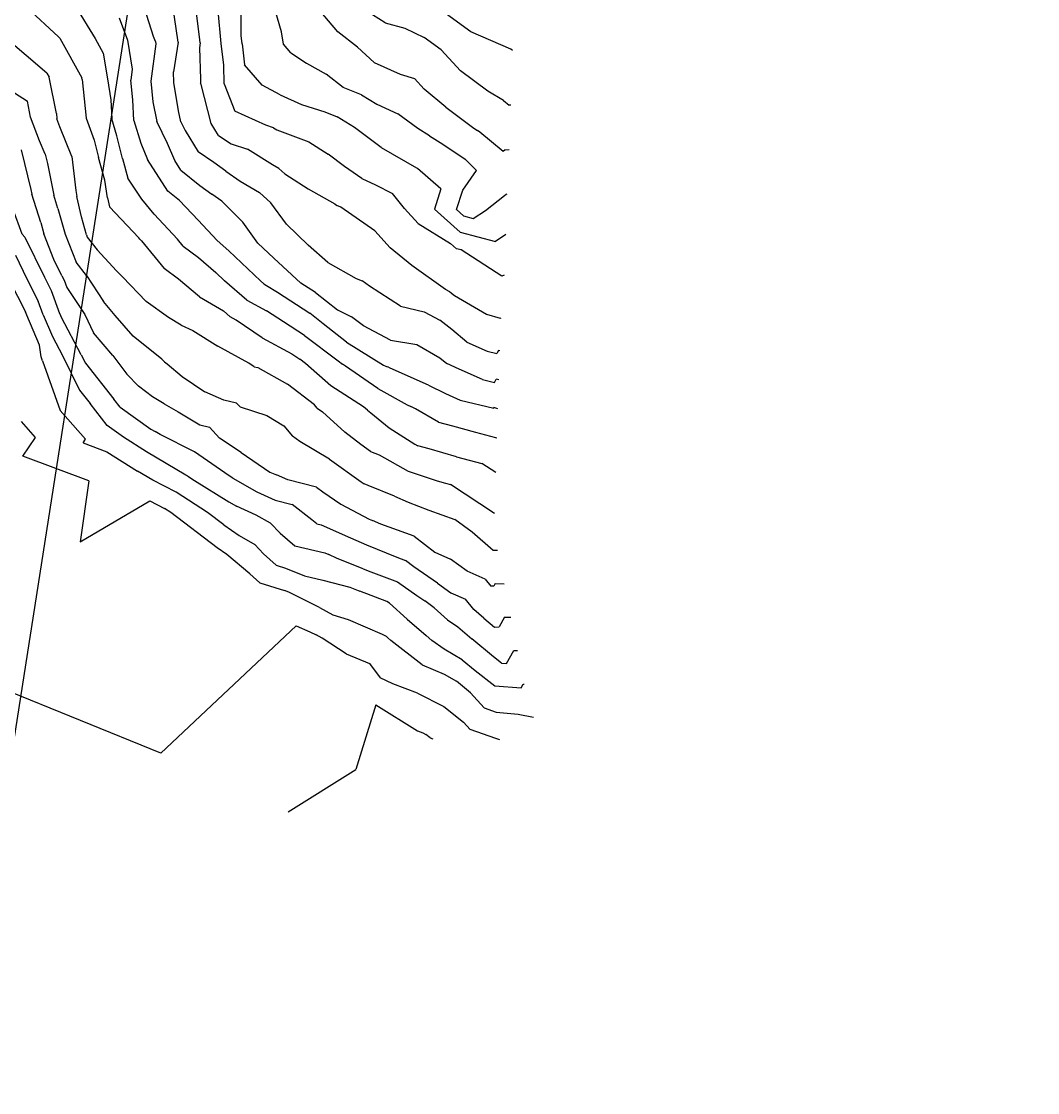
# Model space of a CAD drawing. Header units: metres. Extents: x -1120501 to 1198934, y -4928884 to 66998.
# Drawn here: x 881.2 to 1108.3, y -1200.4 to -961 of the extents above; entities that cross this region are included whole.
import ezdxf

# ---------------------------------------------------------------- set-up
doc = ezdxf.new("R2010")
doc.units = ezdxf.units.M
doc.layers.add('Cross Sections', color=10, linetype='Continuous')
doc.layers.add('SURF2CONTOURS', color=7, linetype='Continuous', lineweight=0)

msp = doc.modelspace()

# ---------------------------------------------------------------- linework, layer by layer
at = {"color": 7, "lineweight": 0}
msp.add_circle((-684.64, 190.5), 66807.04, dxfattribs=at)
at = {"layer": 'Cross Sections', "linetype": 'Continuous', "lineweight": 30}
msp.add_line((849.63, -1311.77), (942.61, -719.02), dxfattribs=at)
at = {"layer": 'SURF2CONTOURS', "color": 4, "linetype": 'Continuous', "lineweight": -3}
for p, q in [((893.26, -957.63, 242), (897.66, -964.84, 242)), ((910.75, -964.36, 243), (908.21, -956.39, 243)), ((920.96, -964.41, 244), (920.06, -956.79, 244)), ((930.33, -964.18, 245), (930.3, -957.13, 245)), ((951.92, -963.35, 246), (946.9, -957.44, 246)), ((981.68, -963.32, 247), (974.54, -958.16, 247)), ((886.9, -972.55, 241), (877.66, -964.66, 241)), ((897.66, -964.84, 242), (899.49, -968.12, 242)), ((911.17, -965.49, 243), (910.75, -964.36, 243)), ((921.17, -965.81, 244), (920.96, -964.41, 244)), ((930.5, -965.99, 245), (930.33, -964.18, 245)), ((956.29, -966.77, 246), (951.92, -963.35, 246)), ((990.58, -967.21, 247), (981.68, -963.32, 247)), ((911.26, -966.01, 243), (910.13, -974.39, 243)), ((911.17, -965.49, 243), (911.26, -966.01, 243)), ((921.17, -965.81, 244), (920.99, -966.94, 244)), ((920.99, -966.94, 244), (921.23, -973.94, 244)), ((930.5, -965.99, 245), (931.08, -970.72, 245)), ((960.06, -970.16, 246), (956.29, -966.77, 246)), ((990.94, -967.47, 247), (990.58, -967.21, 247)), ((899.49, -968.12, 242), (900.47, -973.85, 242)), ((935.01, -975.23, 245), (931.08, -970.72, 245)), ((960.06, -970.16, 246), (965.87, -972.82, 246)), ((886.9, -972.55, 241), (887.39, -973.43, 241)), ((889, -981.61, 241), (887.39, -973.43, 241)), ((900.47, -973.85, 242), (901.15, -978.51, 242)), ((910.13, -974.39, 243), (910.56, -979.01, 243)), ((921.23, -973.94, 244), (921.24, -974.81, 244)), ((965.87, -972.82, 246), (969.08, -973.79, 246)), ((971.24, -976.14, 246), (969.08, -973.79, 246)), ((921.36, -975.11, 244), (921.24, -974.81, 244)), ((923.63, -983.8, 244), (921.36, -975.11, 244)), ((939, -977.42, 245), (935.01, -975.23, 245)), ((976.09, -980.16, 246), (971.24, -976.14, 246)), ((901.15, -978.51, 242), (901.37, -982.76, 242)), ((910.56, -979.01, 243), (911.47, -983.36, 243)), ((939, -977.42, 245), (943.76, -979.56, 245)), ((889, -981.61, 241), (889.12, -982.81, 241)), ((943.76, -979.56, 245), (949.04, -981.19, 245)), ((949.04, -981.19, 245), (951.77, -982.3, 245)), ((976.09, -980.16, 246), (982.28, -984.85, 246)), ((889.76, -984.56, 241), (889.12, -982.81, 241)), ((902.55, -986.6, 242), (901.37, -982.76, 242)), ((913.86, -988.28, 243), (911.47, -983.36, 243)), ((925.26, -986.49, 244), (923.63, -983.8, 244)), ((955.66, -984.69, 245), (951.77, -982.3, 245)), ((892.49, -991.16, 241), (889.76, -984.56, 241)), ((961.59, -989.17, 245), (955.66, -984.69, 245)), ((982.28, -984.85, 246), (983.11, -985.35, 246)), ((983.66, -985.79, 246), (983.11, -985.35, 246)), ((988.85, -990.1, 246), (983.66, -985.79, 246)), ((903.78, -991.66, 242), (902.55, -986.6, 242)), ((915.45, -992.12, 243), (913.86, -988.28, 243)), ((925.26, -986.49, 244), (928.09, -988.39, 244)), ((928.09, -988.39, 244), (931.75, -989.57, 244)), ((881.12, -989.68, 240), (883.29, -998.56, 240)), ((892.49, -991.16, 241), (893.33, -998.79, 241)), ((937.28, -993.03, 244), (931.75, -989.57, 244)), ((961.59, -989.17, 245), (969.47, -993.73, 245)), ((989.29, -989.7, 246), (988.85, -990.1, 246)), ((989.29, -989.7, 246), (990.19, -989.62, 246)), ((903.78, -991.66, 242), (904.96, -996.02, 242)), ((916.85, -994.28, 243), (915.45, -992.12, 243)), ((938.73, -993.88, 244), (937.28, -993.03, 244)), ((908.14, -1000.76, 242), (904.96, -996.02, 242)), ((916.85, -994.28, 243), (921.07, -997.67, 243)), ((938.73, -993.88, 244), (940.04, -995.09, 244)), ((940.04, -995.09, 244), (945.29, -998.43, 244)), ((969.47, -993.73, 245), (969.58, -993.8, 245)), ((969.69, -993.86, 245), (969.58, -993.8, 245)), ((974.95, -998.4, 245), (969.69, -993.86, 245)), ((921.07, -997.67, 243), (923.77, -999.65, 243)), ((945.29, -998.43, 244), (951.24, -1001.81, 244)), ((974.95, -998.4, 245), (973.49, -1002.94, 245)), ((883.29, -998.56, 240), (883.5, -999.61, 240)), ((885.5, -1005.94, 240), (883.5, -999.61, 240)), ((893.33, -998.79, 241), (893.55, -1000.11, 241)), ((894.59, -1004.68, 241), (893.55, -1000.11, 241)), ((910.89, -1004.08, 242), (908.14, -1000.76, 242)), ((926.01, -1001.18, 243), (923.77, -999.65, 243)), ((930.7, -1005.89, 243), (926.01, -1001.18, 243)), ((951.24, -1001.81, 244), (951.7, -1002.13, 244)), ((952.59, -1002.52, 244), (951.7, -1002.13, 244)), ((960.16, -1007.78, 244), (952.59, -1002.52, 244)), ((979.23, -1008.14, 245), (973.49, -1002.94, 245)), ((895.71, -1008.68, 241), (894.59, -1004.68, 241)), ((916.06, -1009.64, 242), (910.89, -1004.08, 242)), ((885.5, -1005.94, 240), (886.22, -1008.51, 240)), ((934.04, -1010.55, 243), (930.7, -1005.89, 243)), ((963.64, -1011.6, 244), (960.16, -1007.78, 244)), ((888.47, -1014.2, 240), (886.22, -1008.51, 240)), ((895.71, -1008.68, 241), (895.92, -1009.22, 241)), ((895.92, -1009.22, 241), (898.11, -1012.03, 241)), ((917.34, -1011.2, 242), (916.06, -1009.64, 242)), ((979.23, -1008.14, 245), (987.16, -1010.16, 245)), ((989.5, -1008.63, 245), (987.16, -1010.16, 245)), ((898.11, -1012.03, 241), (902.43, -1016.74, 241)), ((917.34, -1011.2, 242), (920.79, -1013.77, 242)), ((937.64, -1013.95, 243), (934.04, -1010.55, 243)), ((968.48, -1015.57, 244), (963.64, -1011.6, 244)), ((879.88, -1013.28, 239), (882.43, -1018.54, 239)), ((890.23, -1017.85, 240), (888.47, -1014.2, 240)), ((920.79, -1013.77, 242), (924.68, -1017.11, 242)), ((943.65, -1019.48, 243), (937.64, -1013.95, 243)), ((903.79, -1018.06, 241), (902.43, -1016.74, 241)), ((926.61, -1018.96, 242), (924.68, -1017.11, 242)), ((975.99, -1020.93, 244), (968.48, -1015.57, 244)), ((882.43, -1018.54, 239), (884.97, -1023.52, 239)), ((890.23, -1017.85, 240), (890.73, -1018.82, 240)), ((890.73, -1018.82, 240), (891.34, -1020.5, 240)), ((909.04, -1023.64, 241), (903.79, -1018.06, 241)), ((931.61, -1023.34, 242), (926.61, -1018.96, 242)), ((946.89, -1021.6, 243), (943.65, -1019.48, 243)), ((891.34, -1020.5, 240), (895.35, -1026.53, 240)), ((946.89, -1021.6, 243), (951.86, -1025.5, 243)), ((976.96, -1021.45, 244), (975.99, -1020.93, 244)), ((976.96, -1021.45, 244), (977.98, -1022.25, 244)), ((977.98, -1022.25, 244), (985.12, -1026.46, 244)), ((886.08, -1026.56, 239), (884.97, -1023.52, 239)), ((914.1, -1027.15, 241), (909.04, -1023.64, 241)), ((931.61, -1023.34, 242), (935.98, -1025.69, 242)), ((886.08, -1026.56, 239), (888.14, -1031.43, 239)), ((895.35, -1026.53, 240), (897.31, -1030.62, 240)), ((916.92, -1028.9, 241), (914.1, -1027.15, 241)), ((939.8, -1028.12, 242), (935.98, -1025.69, 242)), ((951.86, -1025.5, 243), (954.98, -1027.04, 243)), ((957.63, -1029.03, 243), (954.98, -1027.04, 243)), ((985.12, -1026.46, 244), (988.2, -1027.35, 244)), ((916.92, -1028.9, 241), (919.47, -1030.12, 241)), ((944.49, -1031.22, 242), (939.8, -1028.12, 242)), ((963.72, -1032.24, 243), (957.63, -1029.03, 243)), ((988.2, -1027.35, 244), (988.42, -1027.24, 244)), ((888.14, -1031.43, 239), (890.39, -1035.7, 239)), ((901.63, -1035.65, 240), (897.31, -1030.62, 240)), ((919.47, -1030.12, 241), (925.08, -1033.58, 241)), ((944.49, -1031.22, 242), (951.98, -1036.84, 242)), ((932.06, -1037.38, 241), (925.08, -1033.58, 241)), ((963.72, -1032.24, 243), (969.57, -1033.2, 243)), ((969.57, -1033.2, 243), (974.72, -1036.2, 243)), ((890.39, -1035.7, 239), (894.19, -1043.4, 239)), ((901.63, -1035.65, 240), (904.73, -1039.86, 240)), ((974.72, -1036.2, 243), (976.28, -1037.49, 243)), ((933.25, -1038.18, 241), (932.06, -1037.38, 241)), ((933.25, -1038.18, 241), (934.05, -1038.37, 241)), ((934.05, -1038.37, 241), (940.69, -1042.08, 241)), ((951.98, -1036.84, 242), (952.99, -1037.63, 242)), ((953.64, -1038.04, 242), (952.99, -1037.63, 242)), ((960.89, -1043.06, 242), (953.64, -1038.04, 242)), ((979.05, -1038.73, 243), (976.28, -1037.49, 243)), ((984.27, -1041.06, 243), (979.05, -1038.73, 243)), ((904.73, -1039.86, 240), (907.38, -1042.51, 240)), ((984.27, -1041.06, 243), (986.92, -1041.69, 243)), ((986.92, -1041.69, 243), (987.34, -1040.94, 243)), ((987.89, -1041.11, 243), (987.34, -1040.94, 243)), ((894.19, -1043.4, 239), (896.54, -1046.37, 239)), ((910.5, -1044.93, 240), (907.38, -1042.51, 240)), ((946.7, -1046.67, 241), (940.69, -1042.08, 241)), ((960.89, -1043.06, 242), (967.4, -1046.71, 242)), ((913.11, -1046.45, 240), (910.5, -1044.93, 240)), ((900.35, -1051.34, 239), (896.54, -1046.37, 239)), ((913.11, -1046.45, 240), (916.23, -1048.26, 240)), ((916.23, -1048.26, 240), (921.07, -1051.21, 240)), ((947.32, -1047.42, 241), (946.7, -1046.67, 241)), ((947.32, -1047.42, 241), (948.47, -1048.26, 241)), ((948.47, -1048.26, 241), (953.45, -1052.79, 241)), ((967.4, -1046.71, 242), (968.21, -1047.07, 242)), ((969.28, -1047.59, 242), (968.21, -1047.07, 242)), ((974.45, -1050.54, 242), (969.28, -1047.59, 242)), ((884.31, -1053.99, 238), (881.19, -1050.44, 238)), ((974.45, -1050.54, 242), (977.51, -1051.4, 242)), ((903.98, -1053.93, 239), (900.35, -1051.34, 239)), ((921.07, -1051.21, 240), (923.21, -1051.71, 240)), ((925.43, -1054.15, 240), (923.21, -1051.71, 240)), ((957.07, -1055.54, 241), (953.45, -1052.79, 241)), ((977.51, -1051.4, 242), (982.67, -1052.82, 242)), ((982.67, -1052.82, 242), (987.14, -1054, 242)), ((881.5, -1058.2, 238), (884.31, -1053.99, 238)), ((909.14, -1057.2, 239), (903.98, -1053.93, 239)), ((930.28, -1057.36, 240), (925.43, -1054.15, 240)), ((959.22, -1057.1, 241), (957.07, -1055.54, 241)), ((987.14, -1054, 242), (987.48, -1054.11, 242)), ((896.26, -1063.68, 238), (881.5, -1058.2, 238)), ((917.96, -1062.42, 239), (909.14, -1057.2, 239)), ((930.28, -1057.36, 240), (936.68, -1061.78, 240)), ((959.22, -1057.1, 241), (961.14, -1057.9, 241)), ((961.14, -1057.9, 241), (967.6, -1061.51, 241)), ((918.37, -1062.63, 239), (917.96, -1062.42, 239)), ((918.37, -1062.63, 239), (919.91, -1063.63, 239)), ((936.68, -1061.78, 240), (938.17, -1062.35, 240)), ((940.76, -1063.5, 240), (938.17, -1062.35, 240)), ((967.6, -1061.51, 241), (974.11, -1063.69, 241)), ((896.26, -1063.68, 238), (894.3, -1077.29, 238)), ((919.91, -1063.63, 239), (927.59, -1068.35, 239)), ((947.18, -1065.11, 240), (940.76, -1063.5, 240)), ((947.18, -1065.11, 240), (948.57, -1066.17, 240)), ((974.11, -1063.69, 241), (975.98, -1064.21, 241)), ((975.98, -1064.21, 241), (977.08, -1064.5, 241)), ((986.93, -1070.98, 241), (977.08, -1064.5, 241)), ((948.57, -1066.17, 240), (952.55, -1068.87, 240)), ((894.3, -1077.29, 238), (909.93, -1068.19, 238)), ((909.93, -1068.19, 238), (913.17, -1069.87, 238)), ((914.56, -1070.77, 238), (913.17, -1069.87, 238)), ((927.59, -1068.35, 239), (929.29, -1069.33, 239)), ((933.68, -1071.35, 239), (929.29, -1069.33, 239)), ((952.55, -1068.87, 240), (958.94, -1072.24, 240)), ((924.97, -1078.68, 238), (914.56, -1070.77, 238)), ((936.87, -1073.16, 239), (933.68, -1071.35, 239)), ((958.94, -1072.24, 240), (959.68, -1072.53, 240)), ((961.52, -1073.34, 240), (959.68, -1072.53, 240)), ((936.87, -1073.16, 239), (938.99, -1075.4, 239)), ((968.99, -1076.07, 240), (961.52, -1073.34, 240)), ((938.99, -1075.4, 239), (942.32, -1078.25, 239)), ((968.99, -1076.07, 240), (973.62, -1079.67, 240)), ((927.11, -1080.16, 238), (924.97, -1078.68, 238)), ((942.32, -1078.25, 239), (949.04, -1079.82, 239)), ((949.04, -1079.82, 239), (949.89, -1080.19, 239)), ((973.62, -1079.67, 240), (977.09, -1081.21, 240)), ((932.25, -1084.46, 238), (927.11, -1080.16, 238)), ((951.78, -1081.02, 239), (949.89, -1080.19, 239)), ((957.57, -1083.36, 239), (951.78, -1081.02, 239)), ((980.82, -1083.87, 240), (977.09, -1081.21, 240)), ((932.25, -1084.46, 238), (934.48, -1086.49, 238)), ((957.57, -1083.36, 239), (959.29, -1084.02, 239)), ((959.29, -1084.02, 239), (965.23, -1086.29, 239)), ((984.88, -1085.66, 240), (980.82, -1083.87, 240)), ((934.48, -1086.49, 238), (940.03, -1088.2, 238)), ((965.23, -1086.29, 239), (969.57, -1089.31, 239)), ((984.88, -1085.66, 240), (986.15, -1087.27, 240)), ((987.09, -1086.67, 240), (986.78, -1087.21, 240)), ((987.09, -1086.67, 240), (989.08, -1086.72, 240)), ((940.99, -1088.59, 238), (940.03, -1088.2, 238)), ((947.85, -1092, 238), (940.99, -1088.59, 238)), ((969.57, -1089.31, 239), (971.37, -1090.53, 239)), ((986.78, -1087.21, 240), (986.15, -1087.27, 240)), ((973.45, -1092.05, 239), (971.37, -1090.53, 239)), ((947.85, -1092, 238), (950.77, -1093.61, 238)), ((950.77, -1093.61, 238), (954.2, -1094.66, 238)), ((976.44, -1094.74, 239), (973.45, -1092.05, 239)), ((954.2, -1094.66, 238), (961.84, -1097.99, 238)), ((976.44, -1094.74, 239), (978.73, -1096.33, 239)), ((978.73, -1096.33, 239), (981.89, -1098.99, 239)), ((961.84, -1097.99, 238), (962.71, -1098.43, 238)), ((962.71, -1098.43, 238), (963.07, -1098.77, 238)), ((963.75, -1099.36, 238), (963.07, -1098.77, 238)), ((986.71, -1103.04, 239), (981.89, -1098.99, 239)), ((970.76, -1104.83, 238), (963.75, -1099.36, 238)), ((988.53, -1104.46, 239), (986.71, -1103.04, 239)), ((989.62, -1104.54, 239), (991.27, -1101.63, 239)), ((991.27, -1101.63, 239), (992.09, -1101.65, 239)), ((970.76, -1104.83, 238), (975.72, -1106.9, 238)), ((988.53, -1104.46, 239), (989.62, -1104.54, 239)), ((975.72, -1106.9, 238), (978.44, -1108.48, 238)), ((981.6, -1111.09, 238), (978.44, -1108.48, 238)), ((984.59, -1114.43, 238), (981.6, -1111.09, 238)), ((960.42, -1113.76, 237), (955.94, -1128.25, 237)), ((960.42, -1113.76, 237), (969.69, -1119.59, 237)), ((984.59, -1114.43, 238), (987.31, -1115.4, 238)), ((987.31, -1115.4, 238), (992.23, -1115.81, 238)), ((992.23, -1115.81, 238), (995.65, -1116.55, 238)), ((969.69, -1119.59, 237), (970.88, -1120.05, 237)), ((970.88, -1120.05, 237), (971.62, -1120.42, 237)), ((972.56, -1121.16, 237), (971.62, -1120.42, 237)), ((972.56, -1121.16, 237), (973.17, -1121.34, 237)), ((940.8, -1137.65, 237), (955.94, -1128.25, 237))]:
    msp.add_line(p, q, dxfattribs=at)
at = {"layer": 'SURF2CONTOURS', "color": 2, "linetype": 'Continuous', "lineweight": -3}
for p, q in [((916.23, -965.66, 243.5), (915.03, -957.48, 243.5)), ((939.31, -963.36, 245.5), (937.57, -957.24, 245.5)), ((889.45, -964.47, 241.5), (882.4, -957.92, 241.5)), ((925.86, -965.91, 244.5), (925.2, -958.62, 244.5)), ((962.52, -961.3, 246.5), (956.87, -957.74, 246.5)), ((903.04, -960.2, 242.5), (904.9, -965.19, 242.5)), ((962.52, -961.3, 246.5), (966.91, -962.5, 246.5)), ((966.91, -962.5, 246.5), (971.24, -964.63, 246.5)), ((889.75, -964.73, 241.5), (889.45, -964.47, 241.5)), ((889.75, -964.73, 241.5), (894.71, -973.61, 241.5)), ((939.77, -966.05, 245.5), (939.31, -963.36, 245.5)), ((974.98, -967.34, 246.5), (971.24, -964.63, 246.5)), ((904.9, -965.19, 242.5), (905.98, -971.64, 242.5)), ((916.23, -965.66, 243.5), (915.18, -972.28, 243.5)), ((926.46, -970.77, 244.5), (925.86, -965.91, 244.5)), ((941.44, -968.03, 245.5), (939.77, -966.05, 245.5)), ((941.44, -968.03, 245.5), (944.92, -970.31, 245.5)), ((979.32, -972.06, 246.5), (974.98, -967.34, 246.5)), ((905.98, -971.64, 242.5), (905.65, -974.1, 242.5)), ((926.53, -974.97, 244.5), (926.46, -970.77, 244.5)), ((944.92, -970.31, 245.5), (949.28, -972.79, 245.5)), ((985.42, -976.56, 246.5), (979.32, -972.06, 246.5)), ((894.78, -974, 241.5), (894.71, -973.61, 241.5)), ((894.78, -974, 241.5), (895.67, -982.64, 241.5)), ((906.06, -978.51, 242.5), (905.65, -974.1, 242.5)), ((915.26, -974.63, 243.5), (915.18, -972.28, 243.5)), ((953.13, -975.75, 245.5), (949.28, -972.79, 245.5)), ((916.32, -981, 243.5), (915.26, -974.63, 243.5)), ((926.53, -974.97, 244.5), (928.9, -981.09, 244.5)), ((957.19, -977.41, 245.5), (953.13, -975.75, 245.5)), ((988.94, -978.68, 246.5), (985.42, -976.56, 246.5)), ((879.65, -976.95, 240.5), (882.53, -978.81, 240.5)), ((883.2, -982.38, 240.5), (882.53, -978.81, 240.5)), ((906.3, -983.15, 242.5), (906.06, -978.51, 242.5)), ((957.19, -977.41, 245.5), (960.61, -979.52, 245.5)), ((988.94, -978.68, 246.5), (990.21, -979.72, 246.5)), ((916.82, -983.42, 243.5), (916.32, -981, 243.5)), ((935.79, -984.19, 244.5), (928.9, -981.09, 244.5)), ((960.61, -979.52, 245.5), (965.3, -981.68, 245.5)), ((990.61, -979.69, 246.5), (990.21, -979.72, 246.5)), ((885.21, -987.69, 240.5), (883.2, -982.38, 240.5)), ((895.67, -982.64, 241.5), (897.48, -987.56, 241.5)), ((906.3, -983.15, 242.5), (907.85, -988.22, 242.5)), ((916.82, -983.42, 243.5), (917.78, -985.39, 243.5)), ((969.77, -984.92, 245.5), (965.3, -981.68, 245.5)), ((917.78, -985.39, 243.5), (920.69, -990.17, 243.5)), ((937.52, -984.75, 244.5), (935.79, -984.19, 244.5)), ((937.52, -984.75, 244.5), (938.28, -985.22, 244.5)), ((938.28, -985.22, 244.5), (945.42, -987.88, 244.5)), ((972.39, -986.58, 245.5), (969.77, -984.92, 245.5)), ((886.51, -990.66, 240.5), (885.21, -987.69, 240.5)), ((897.48, -987.56, 241.5), (898.43, -991.43, 241.5)), ((907.85, -988.22, 242.5), (909.37, -991.89, 242.5)), ((945.42, -987.88, 244.5), (949.74, -990.65, 244.5)), ((972.39, -986.58, 245.5), (975.42, -988.42, 245.5)), ((975.42, -988.42, 245.5), (980.34, -991.78, 245.5)), ((886.51, -990.66, 240.5), (887.03, -992.79, 240.5)), ((924.23, -992.55, 243.5), (920.69, -990.17, 243.5)), ((953.43, -993.43, 244.5), (949.74, -990.65, 244.5)), ((887.03, -992.79, 240.5), (888.41, -999.86, 240.5)), ((899.81, -996.52, 241.5), (898.43, -991.43, 241.5)), ((913.94, -998.93, 242.5), (909.37, -991.89, 242.5)), ((926.87, -994.5, 243.5), (924.23, -992.55, 243.5)), ((957.29, -996.13, 244.5), (953.43, -993.43, 244.5)), ((982.94, -994.34, 245.5), (980.34, -991.78, 245.5)), ((926.87, -994.5, 243.5), (930.05, -996.67, 243.5)), ((979.84, -998.71, 245.5), (982.94, -994.34, 245.5)), ((900.44, -1000.43, 241.5), (899.81, -996.52, 241.5)), ((930.05, -996.67, 243.5), (934.41, -999.23, 243.5)), ((957.29, -996.13, 244.5), (960.36, -997.5, 244.5)), ((960.36, -997.5, 244.5), (964.17, -999.44, 244.5)), ((889.36, -1002.84, 240.5), (888.41, -999.86, 240.5)), ((900.44, -1000.43, 241.5), (900.9, -1002.45, 241.5)), ((916.51, -1001, 242.5), (913.94, -998.93, 242.5)), ((936.93, -1001.54, 243.5), (934.41, -999.23, 243.5)), ((966.82, -1002.8, 244.5), (964.17, -999.44, 244.5)), ((978.45, -1003.04, 245.5), (979.84, -998.71, 245.5)), ((984.9, -1003.24, 245.5), (989.18, -999.9, 245.5)), ((989.18, -999.9, 245.5), (989.52, -999.58, 245.5)), ((989.52, -999.58, 245.5), (989.77, -999.56, 245.5)), ((881.34, -1008.52, 239.5), (879.32, -1003.03, 239.5)), ((889.36, -1002.84, 240.5), (890.96, -1008.59, 240.5)), ((907.43, -1009.4, 241.5), (900.9, -1002.45, 241.5)), ((920.72, -1005.45, 242.5), (916.51, -1001, 242.5)), ((940.43, -1006.33, 243.5), (936.93, -1001.54, 243.5)), ((969.85, -1006.14, 244.5), (966.82, -1002.8, 244.5)), ((980.02, -1004.47, 245.5), (978.45, -1003.04, 245.5)), ((924.93, -1009.99, 242.5), (920.72, -1005.45, 242.5)), ((980.02, -1004.47, 245.5), (982.19, -1005.02, 245.5)), ((982.19, -1005.02, 245.5), (984.9, -1003.24, 245.5)), ((945.3, -1011, 243.5), (940.43, -1006.33, 243.5)), ((969.85, -1006.14, 244.5), (977.12, -1010.62, 244.5)), ((881.99, -1009.22, 239.5), (881.34, -1008.52, 239.5)), ((881.99, -1009.22, 239.5), (886.33, -1018.19, 239.5)), ((890.96, -1008.59, 240.5), (893.42, -1014.81, 240.5)), ((907.66, -1009.65, 241.5), (907.43, -1009.4, 241.5)), ((907.66, -1009.65, 241.5), (908.06, -1010.04, 241.5)), ((908.06, -1010.04, 241.5), (913.1, -1016.22, 241.5)), ((927.59, -1012.27, 242.5), (924.93, -1009.99, 242.5)), ((934.63, -1019.02, 242.5), (927.59, -1012.27, 242.5)), ((949.69, -1014.88, 243.5), (945.3, -1011, 243.5)), ((977.12, -1010.62, 244.5), (978.43, -1011.82, 244.5)), ((979.51, -1012.09, 244.5), (978.43, -1011.82, 244.5)), ((988.58, -1017.93, 244.5), (979.51, -1012.09, 244.5)), ((895.73, -1017.78, 240.5), (893.42, -1014.81, 240.5)), ((949.69, -1014.88, 243.5), (955.99, -1018.45, 243.5)), ((916.33, -1018.62, 241.5), (913.1, -1016.22, 241.5)), ((878.53, -1018.88, 238.5), (882.1, -1025.88, 238.5)), ((886.33, -1018.19, 239.5), (887.85, -1021.17, 239.5)), ((895.73, -1017.78, 240.5), (899.53, -1023.61, 240.5)), ((920.97, -1022.56, 241.5), (916.33, -1018.62, 241.5)), ((935.36, -1019.66, 242.5), (934.63, -1019.02, 242.5)), ((935.36, -1019.66, 242.5), (935.99, -1020, 242.5)), ((955.99, -1018.45, 243.5), (957.33, -1018.97, 243.5)), ((958.98, -1020.18, 243.5), (957.33, -1018.97, 243.5)), ((989.06, -1017.71, 244.5), (988.58, -1017.93, 244.5)), ((887.85, -1021.17, 239.5), (889.72, -1026.3, 239.5)), ((935.99, -1020, 242.5), (938.43, -1021.55, 242.5)), ((938.43, -1021.55, 242.5), (945.65, -1026.25, 242.5)), ((965.96, -1024.66, 243.5), (958.98, -1020.18, 243.5)), ((902.17, -1026.71, 240.5), (899.53, -1023.61, 240.5)), ((920.97, -1022.56, 241.5), (926.34, -1025.69, 241.5)), ((965.96, -1024.66, 243.5), (971.21, -1025.91, 243.5)), ((882.39, -1026.67, 238.5), (882.1, -1025.88, 238.5)), ((885.23, -1033.38, 238.5), (882.39, -1026.67, 238.5)), ((889.72, -1026.3, 239.5), (889.83, -1026.46, 239.5)), ((890.17, -1027.17, 239.5), (889.83, -1026.46, 239.5)), ((906.14, -1031.35, 240.5), (902.17, -1026.71, 240.5)), ((926.34, -1025.69, 241.5), (927.86, -1027.02, 241.5)), ((929.22, -1027.75, 241.5), (927.86, -1027.02, 241.5)), ((948.62, -1028.59, 242.5), (945.65, -1026.25, 242.5)), ((971.21, -1025.91, 243.5), (974.68, -1027.76, 243.5)), ((894.56, -1035.5, 239.5), (890.17, -1027.17, 239.5)), ((935.01, -1031.74, 241.5), (929.22, -1027.75, 241.5)), ((953.82, -1032.67, 242.5), (948.62, -1028.59, 242.5)), ((977.38, -1029.89, 243.5), (974.68, -1027.76, 243.5)), ((912.58, -1036.49, 240.5), (906.14, -1031.35, 240.5)), ((935.01, -1031.74, 241.5), (941.62, -1035.28, 241.5)), ((980.72, -1032.66, 243.5), (977.38, -1029.89, 243.5)), ((885.63, -1036, 238.5), (885.23, -1033.38, 238.5)), ((953.82, -1032.67, 242.5), (962.12, -1037.82, 242.5)), ((980.72, -1032.66, 243.5), (985.27, -1034.7, 243.5)), ((885.87, -1036.86, 238.5), (885.63, -1036, 238.5)), ((894.56, -1035.5, 239.5), (895.49, -1037.39, 239.5)), ((913.2, -1037.11, 240.5), (912.58, -1036.49, 240.5)), ((941.62, -1035.28, 241.5), (943.39, -1036.46, 241.5)), ((944.72, -1037.46, 241.5), (943.39, -1036.46, 241.5)), ((985.27, -1034.7, 243.5), (987.48, -1035.23, 243.5)), ((987.86, -1034.54, 243.5), (987.48, -1035.23, 243.5)), ((988.09, -1034.62, 243.5), (987.86, -1034.54, 243.5)), ((885.87, -1036.86, 238.5), (889.85, -1047.96, 238.5)), ((895.49, -1037.39, 239.5), (901.85, -1045.4, 239.5)), ((913.2, -1037.11, 240.5), (913.74, -1037.53, 240.5)), ((913.74, -1037.53, 240.5), (917.15, -1040.36, 240.5)), ((950.38, -1042.45, 241.5), (944.72, -1037.46, 241.5)), ((962.12, -1037.82, 242.5), (962.76, -1038.16, 242.5)), ((962.76, -1038.16, 242.5), (963.08, -1038.21, 242.5)), ((963.62, -1038.52, 242.5), (963.08, -1038.21, 242.5)), ((972.17, -1042.29, 242.5), (963.62, -1038.52, 242.5)), ((917.15, -1040.36, 240.5), (922.16, -1043.8, 240.5)), ((926.44, -1045.66, 240.5), (922.16, -1043.8, 240.5)), ((957.65, -1047.13, 241.5), (950.38, -1042.45, 241.5)), ((972.17, -1042.29, 242.5), (975.95, -1044.14, 242.5)), ((903.24, -1047.2, 239.5), (901.85, -1045.4, 239.5)), ((929.26, -1046.32, 240.5), (926.44, -1045.66, 240.5)), ((975.95, -1044.14, 242.5), (979.29, -1045.63, 242.5)), ((979.29, -1045.63, 242.5), (986.77, -1047.42, 242.5)), ((895.51, -1054.41, 238.5), (889.85, -1047.96, 238.5)), ((903.24, -1047.2, 239.5), (910.14, -1052.14, 239.5)), ((929.26, -1046.32, 240.5), (930.06, -1047.18, 240.5)), ((930.06, -1047.18, 240.5), (936.01, -1049.07, 240.5)), ((958.51, -1047.91, 241.5), (957.65, -1047.13, 241.5)), ((958.51, -1047.91, 241.5), (959.29, -1048.5, 241.5)), ((959.29, -1048.5, 241.5), (963.41, -1051.83, 241.5)), ((986.77, -1047.42, 242.5), (986.82, -1047.33, 242.5)), ((987.68, -1047.61, 242.5), (986.82, -1047.33, 242.5)), ((936.01, -1049.07, 240.5), (939.88, -1051.37, 240.5)), ((910.14, -1052.14, 239.5), (911.11, -1052.7, 239.5)), ((912.18, -1053.32, 239.5), (911.11, -1052.7, 239.5)), ((919.9, -1057.21, 239.5), (912.18, -1053.32, 239.5)), ((939.88, -1051.37, 240.5), (941.8, -1053.68, 240.5)), ((963.41, -1051.83, 241.5), (969.16, -1055.5, 241.5)), ((894.97, -1055.21, 238.5), (895.51, -1054.41, 238.5)), ((894.97, -1055.21, 238.5), (900.3, -1057.19, 238.5)), ((943.42, -1054.87, 240.5), (941.8, -1053.68, 240.5)), ((950.02, -1058.83, 240.5), (943.42, -1054.87, 240.5)), ((969.16, -1055.5, 241.5), (969.78, -1055.86, 241.5)), ((972.32, -1056.57, 241.5), (969.78, -1055.86, 241.5)), ((900.3, -1057.19, 238.5), (907.16, -1061.54, 238.5)), ((927.62, -1062.57, 239.5), (919.9, -1057.21, 239.5)), ((978.45, -1058.29, 241.5), (972.32, -1056.57, 241.5)), ((950.02, -1058.83, 240.5), (957.15, -1063.93, 240.5)), ((978.45, -1058.29, 241.5), (984.09, -1059.78, 241.5)), ((987.23, -1061.84, 241.5), (984.09, -1059.78, 241.5)), ((910.53, -1063.53, 238.5), (907.16, -1061.54, 238.5)), ((928.45, -1063.08, 239.5), (927.62, -1062.57, 239.5)), ((915.77, -1066.25, 238.5), (910.53, -1063.53, 238.5)), ((928.45, -1063.08, 239.5), (933.8, -1066.16, 239.5)), ((957.15, -1063.93, 240.5), (957.78, -1064.38, 240.5)), ((958.66, -1064.75, 240.5), (957.78, -1064.38, 240.5)), ((964.61, -1067.1, 240.5), (958.66, -1064.75, 240.5)), ((922.79, -1070.79, 238.5), (915.77, -1066.25, 238.5)), ((933.8, -1066.16, 239.5), (937.9, -1068.04, 239.5)), ((964.61, -1067.1, 240.5), (967.66, -1068.43, 240.5)), ((937.9, -1068.04, 239.5), (941.73, -1069, 239.5)), ((946.13, -1072.38, 239.5), (941.73, -1069, 239.5)), ((967.66, -1068.43, 240.5), (972.25, -1070.26, 240.5)), ((972.25, -1070.26, 240.5), (978.06, -1072.36, 240.5)), ((926.42, -1073.55, 238.5), (922.79, -1070.79, 238.5)), ((947.23, -1073.32, 239.5), (946.13, -1072.38, 239.5)), ((981.93, -1075.15, 240.5), (978.06, -1072.36, 240.5)), ((926.42, -1073.55, 238.5), (929.88, -1075.94, 238.5)), ((947.23, -1073.32, 239.5), (948.16, -1073.54, 239.5)), ((948.16, -1073.54, 239.5), (954.78, -1076.46, 239.5)), ((929.88, -1075.94, 238.5), (933.34, -1077.9, 238.5)), ((954.78, -1076.46, 239.5), (958.36, -1078.03, 239.5)), ((986.6, -1079.23, 240.5), (981.93, -1075.15, 240.5)), ((935.31, -1079.98, 238.5), (933.34, -1077.9, 238.5)), ((958.36, -1078.03, 239.5), (965.07, -1080.76, 239.5)), ((987.57, -1079.25, 240.5), (986.6, -1079.23, 240.5)), ((938.15, -1082.57, 238.5), (935.31, -1079.98, 238.5)), ((965.07, -1080.76, 239.5), (967.04, -1081.48, 239.5)), ((968.91, -1082.93, 239.5), (967.04, -1081.48, 239.5)), ((938.15, -1082.57, 238.5), (940.23, -1083.21, 238.5)), ((940.23, -1083.21, 238.5), (944.49, -1084.93, 238.5)), ((974.22, -1086.54, 239.5), (968.91, -1082.93, 239.5)), ((944.49, -1084.93, 238.5), (948.58, -1085.91, 238.5)), ((948.58, -1085.91, 238.5), (954.6, -1087.47, 238.5)), ((974.22, -1086.54, 239.5), (977.19, -1088.71, 239.5)), ((954.6, -1087.47, 238.5), (956.84, -1088.38, 238.5)), ((962.85, -1090.68, 238.5), (956.84, -1088.38, 238.5)), ((977.19, -1088.71, 239.5), (980.48, -1090.16, 239.5)), ((963.49, -1091.01, 238.5), (962.85, -1090.68, 238.5)), ((963.49, -1091.01, 238.5), (967.42, -1094.63, 238.5)), ((982.28, -1092.45, 239.5), (980.48, -1090.16, 239.5)), ((984.55, -1094.36, 239.5), (982.28, -1092.45, 239.5)), ((989.18, -1094.15, 239.5), (987.96, -1096.29, 239.5)), ((989.18, -1094.15, 239.5), (990.58, -1094.18, 239.5)), ((912.34, -1124.55, 237.5), (942.6, -1096.13, 237.5)), ((942.6, -1096.13, 237.5), (945.68, -1097.44, 237.5)), ((967.42, -1094.63, 238.5), (971.63, -1098.27, 238.5)), ((984.55, -1094.36, 239.5), (986.96, -1096.38, 239.5)), ((986.96, -1096.38, 239.5), (987.96, -1096.29, 239.5)), ((945.68, -1097.44, 237.5), (947.07, -1098.13, 237.5)), ((948.38, -1098.86, 237.5), (947.07, -1098.13, 237.5)), ((953.8, -1102.38, 237.5), (948.38, -1098.86, 237.5)), ((971.63, -1098.27, 238.5), (972.89, -1099.41, 238.5)), ((975.65, -1101.33, 238.5), (972.89, -1099.41, 238.5)), ((979.67, -1103.67, 238.5), (975.65, -1101.33, 238.5)), ((953.8, -1102.38, 237.5), (958.97, -1104.52, 237.5)), ((979.67, -1103.67, 238.5), (982.61, -1106.1, 238.5)), ((958.97, -1104.52, 237.5), (961.41, -1107.75, 237.5)), ((982.61, -1106.1, 238.5), (986.99, -1109.5, 238.5)), ((964.22, -1109.04, 237.5), (961.41, -1107.75, 237.5)), ((912.34, -1124.55, 237.5), (876.42, -1109.95, 237.5)), ((969.71, -1111.17, 237.5), (964.22, -1109.04, 237.5)), ((986.99, -1109.5, 238.5), (992.87, -1109.97, 238.5)), ((992.87, -1109.97, 238.5), (993.36, -1109.11, 238.5)), ((993.36, -1109.11, 238.5), (993.6, -1109.12, 238.5)), ((969.71, -1111.17, 237.5), (975.64, -1114.13, 237.5)), ((975.64, -1114.13, 237.5), (980.02, -1117.6, 237.5)), ((980.02, -1117.6, 237.5), (981.52, -1119.28, 237.5)), ((987.22, -1121.3, 237.5), (981.52, -1119.28, 237.5)), ((988.09, -1121.55, 237.5), (987.22, -1121.3, 237.5))]:
    msp.add_line(p, q, dxfattribs=at)

doc.saveas('drawing.dxf')
